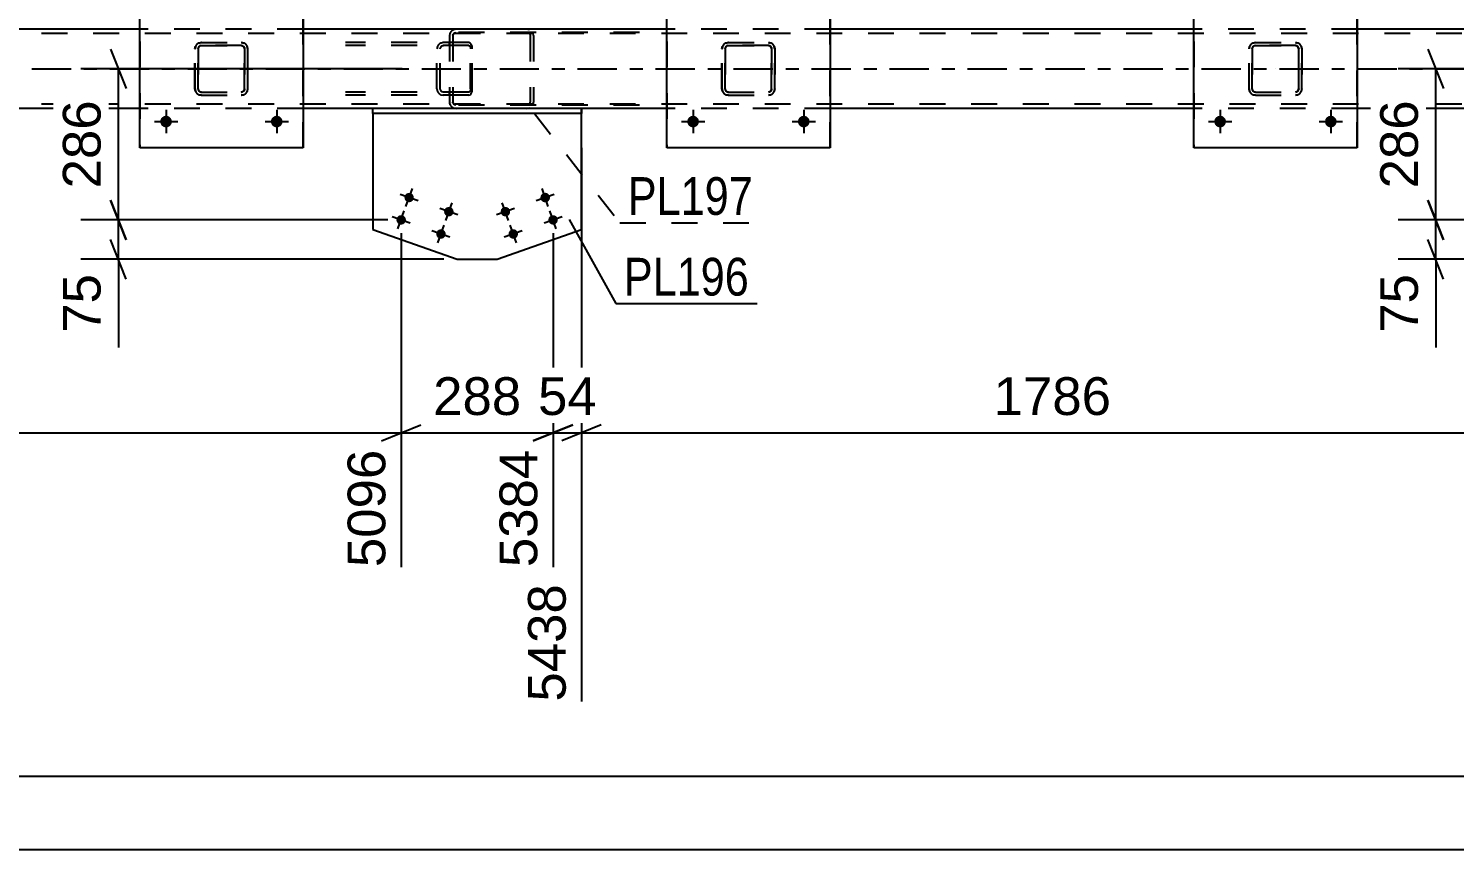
# Model space of a CAD drawing. Header units: millimetres. Extents: x -65 to 776, y -395 to 199.
# Drawn here: x 174.3 to 282.6, y 89.9 to 152.1 of the extents above; entities that cross this region are included whole.
import ezdxf

# ---------------------------------------------------------------- set-up
doc = ezdxf.new("R2010")
doc.units = ezdxf.units.MM
doc.linetypes.add('DXK_LINE_DOT2', pattern=[3.9198, 1.9599, -1.9599])
doc.linetypes.add('DXK_LINE_DOT3', pattern=[5.9187, 2.979, -0.9799, 0.9799, -0.9799])
doc.styles.add('Arial', font='ARIAL.TTF', dxfattribs={"height": 0.2})
doc.styles.add('Arial Narrow', font='ARIALN.TTF', dxfattribs={"height": 0.2})

# ---------------------------------------------------------------- blocks, each defined once
blk = doc.blocks.new('Part-318465366-4456 - 4341')
at = {"color": 2, "linetype": 'Continuous'}
for p, q in [((200.47, 145.69), (200.47, 136.91)), ((216.32, 136.91), (216.32, 145.69)), ((200.47, 136.91), (206.88, 134.64)), ((209.91, 134.64), (216.32, 136.91)), ((206.88, 134.64), (209.91, 134.64))]:
    blk.add_line(p, q, dxfattribs=at)
at = {"color": 7, "linetype": 'DXK_LINE_DOT2'}
blk.add_line((216.32, 145.69), (200.47, 145.69), dxfattribs=at)
blk = doc.blocks.new('Part-318465366-4481 - 4341')
at = {"color": 2, "linetype": 'Continuous'}
for p, q in [((182.79, 143.09), (182.79, 155.09)), ((182.79, 155.09), (182.79, 155.09)), ((182.79, 155.09), (195.19, 155.09)), ((195.19, 155.09), (195.19, 143.09)), ((182.79, 143.09), (182.79, 143.09)), ((195.19, 143.09), (182.79, 143.09))]:
    blk.add_line(p, q, dxfattribs=at)
at = {"color": 7, "linetype": 'DXK_LINE_DOT2'}
for p, q in [((182.79, 155.09), (182.79, 143.09)), ((182.79, 155.09), (182.79, 155.09)), ((195.19, 143.09), (195.19, 155.09)), ((182.79, 143.09), (182.79, 143.09))]:
    blk.add_line(p, q, dxfattribs=at)
blk = doc.blocks.new('Part-318465366-4482 - 4341')
at = {"color": 7, "linetype": 'DXK_LINE_DOT2'}
for p, q in [((186.98, 150.61), (187.02, 150.79)), ((186.98, 150.61), (186.99, 150.61)), ((186.98, 147.57), (186.98, 150.61)), ((187.02, 150.79), (186.99, 150.61)), ((186.99, 147.57), (186.99, 150.61)), ((187.24, 150.7), (187.22, 150.61)), ((187.23, 150.61), (187.22, 150.61)), ((187.22, 150.61), (187.22, 147.57)), ((187.23, 150.61), (187.24, 150.7)), ((187.23, 147.57), (187.23, 150.61)), ((187.24, 150.7), (187.3, 150.78)), ((187.29, 150.78), (187.24, 150.7)), ((187.28, 151.05), (187.46, 151.09)), ((187.47, 151.09), (187.28, 151.05)), ((187.37, 150.83), (187.29, 150.78)), ((187.3, 150.78), (187.37, 150.83)), ((187.37, 150.83), (187.47, 150.85)), ((187.46, 150.85), (187.37, 150.83)), ((187.47, 151.09), (187.46, 151.09)), ((187.46, 151.09), (190.5, 151.09)), ((187.46, 150.85), (187.47, 150.85)), ((190.5, 150.85), (187.46, 150.85)), ((187.47, 151.09), (190.51, 151.09)), ((187.47, 150.85), (190.51, 150.85)), ((190.5, 151.09), (190.51, 151.09)), ((190.5, 151.09), (190.68, 151.05)), ((190.51, 150.85), (190.5, 150.85)), ((190.59, 150.83), (190.5, 150.85)), ((190.69, 151.05), (190.51, 151.09)), ((190.51, 150.85), (190.6, 150.83)), ((190.59, 150.83), (190.6, 150.83)), ((190.67, 150.78), (190.59, 150.83)), ((190.6, 150.83), (190.68, 150.78)), ((190.72, 150.7), (190.67, 150.78)), ((190.68, 150.78), (190.73, 150.7)), ((190.74, 150.61), (190.72, 150.7)), ((190.73, 150.7), (190.75, 150.61)), ((190.75, 150.61), (190.74, 150.61)), ((190.74, 150.61), (190.74, 147.57)), ((190.75, 147.57), (190.75, 150.61)), ((190.94, 150.79), (190.98, 150.61)), ((190.99, 150.61), (190.95, 150.79)), ((190.99, 150.61), (190.98, 150.61)), ((190.98, 150.61), (190.98, 147.57)), ((190.99, 147.57), (190.99, 150.61)), ((186.99, 147.57), (186.98, 147.57)), ((187.02, 147.38), (186.98, 147.57)), ((186.99, 147.57), (187.02, 147.38)), ((187.22, 147.57), (187.23, 147.57)), ((187.22, 147.57), (187.24, 147.48)), ((187.24, 147.48), (187.23, 147.57)), ((187.3, 147.4), (187.24, 147.48)), ((187.24, 147.48), (187.29, 147.4)), ((187.29, 147.4), (187.37, 147.35)), ((187.37, 147.35), (187.3, 147.4)), ((187.47, 147.33), (187.37, 147.35)), ((187.37, 147.35), (187.46, 147.33)), ((187.47, 147.33), (187.46, 147.33)), ((187.46, 147.33), (190.5, 147.33)), ((187.47, 147.33), (190.51, 147.33)), ((190.5, 147.33), (190.59, 147.35)), ((190.5, 147.33), (190.51, 147.33)), ((190.6, 147.35), (190.51, 147.33)), ((190.59, 147.35), (190.67, 147.4)), ((190.68, 147.4), (190.6, 147.35)), ((190.67, 147.4), (190.72, 147.48)), ((190.73, 147.48), (190.68, 147.4)), ((190.72, 147.48), (190.74, 147.57)), ((190.75, 147.57), (190.73, 147.48)), ((190.74, 147.57), (190.75, 147.57)), ((190.98, 147.57), (190.94, 147.38)), ((190.95, 147.38), (190.99, 147.57)), ((190.98, 147.57), (190.99, 147.57)), ((187.28, 147.12), (187.28, 147.12)), ((187.46, 147.09), (187.28, 147.12)), ((187.28, 147.12), (187.47, 147.09)), ((187.47, 147.09), (187.46, 147.09)), ((187.46, 147.09), (190.5, 147.09)), ((187.47, 147.09), (190.51, 147.09)), ((190.68, 147.12), (190.5, 147.09)), ((190.5, 147.09), (190.51, 147.09)), ((190.51, 147.09), (190.69, 147.12))]:
    blk.add_line(p, q, dxfattribs=at)
at = {"color": 7, "linetype": 'DXK_LINE_DOT3'}
blk.add_line((188.99, 149.09), (188.98, 149.09), dxfattribs=at)
at = {"color": 7, "linetype": 'DXK_LINE_DOT2'}
for centre, start, end in [((187.46, 150.61), 112.5, 157.5), ((187.47, 150.61), 112.5, 157.5), ((190.5, 150.61), 22.5, 67.5), ((190.51, 150.61), 22.5, 67.5), ((187.46, 147.57), 202.5, 247.5), ((187.47, 147.57), 202.5, 247.5), ((190.5, 147.57), 292.5, 337.5), ((190.51, 147.57), 292.5, 337.5)]:
    blk.add_arc(centre, 0.48, start, end, dxfattribs=at)
blk = doc.blocks.new('Bolt-318465366-4459 - 4341')
at = {"linetype": 'Continuous'}
for points in [[(224.35, 145.09), (224.36, 145.18), (224.38, 145.27), (224.43, 145.35), (224.49, 145.41), (224.57, 145.47), (224.65, 145.51), (224.74, 145.53), (224.83, 145.53), (224.92, 145.51), (225.01, 145.47), (225.08, 145.41), (225.14, 145.35), (225.19, 145.27), (225.22, 145.18), (225.23, 145.09), (225.22, 145), (225.19, 144.91), (225.14, 144.83), (225.08, 144.76), (225.01, 144.71), (224.92, 144.67), (224.83, 144.65), (224.74, 144.65), (224.65, 144.67), (224.57, 144.71), (224.49, 144.76), (224.43, 144.83), (224.38, 144.91), (224.36, 145)], [(232.75, 145.09), (232.76, 145.18), (232.78, 145.27), (232.83, 145.35), (232.89, 145.41), (232.97, 145.47), (233.05, 145.51), (233.14, 145.53), (233.23, 145.53), (233.32, 145.51), (233.41, 145.47), (233.48, 145.41), (233.54, 145.35), (233.59, 145.27), (233.62, 145.18), (233.63, 145.09), (233.62, 145), (233.59, 144.91), (233.54, 144.83), (233.48, 144.76), (233.41, 144.71), (233.32, 144.67), (233.23, 144.65), (233.14, 144.65), (233.05, 144.67), (232.97, 144.71), (232.89, 144.76), (232.83, 144.83), (232.78, 144.91), (232.76, 145)]]:
    blk.add_hatch(color=1, dxfattribs=at).paths.add_polyline_path(points)
at = {"color": 1, "linetype": 'Continuous'}
for p, q in [((223.91, 145.09), (225.67, 145.09)), ((224.79, 145.97), (224.79, 144.21)), ((232.31, 145.09), (234.07, 145.09)), ((233.19, 145.97), (233.19, 144.21))]:
    blk.add_line(p, q, dxfattribs=at)
blk = doc.blocks.new('Part-318465366-4611 - 4341')
at = {"color": 2, "linetype": 'Continuous'}
for p, q in [((222.79, 143.09), (222.79, 155.09)), ((222.79, 155.09), (222.79, 155.09)), ((222.79, 155.09), (235.19, 155.09)), ((235.19, 155.09), (235.19, 143.09)), ((222.79, 143.09), (222.79, 143.09)), ((235.19, 143.09), (222.79, 143.09))]:
    blk.add_line(p, q, dxfattribs=at)
at = {"color": 7, "linetype": 'DXK_LINE_DOT2'}
for p, q in [((222.79, 155.09), (222.79, 143.09)), ((222.79, 155.09), (222.79, 155.09)), ((235.19, 143.09), (235.19, 155.09)), ((222.79, 143.09), (222.79, 143.09))]:
    blk.add_line(p, q, dxfattribs=at)
blk = doc.blocks.new('Bolt-318465366-4445 - 4341')
at = {"linetype": 'Continuous'}
for points in [[(213.22, 139.2, -1), (213.9, 139.45, -1)], [(210.2, 138.13, -1), (210.88, 138.38, -1)], [(213.82, 137.51, -1), (214.5, 137.75, -1)], [(210.8, 136.44, -1), (211.48, 136.68, -1)]]:
    blk.add_hatch(color=1, dxfattribs=at).paths.add_polyline_path(points)
at = {"color": 1, "linetype": 'Continuous'}
for p, q in [((213.8, 138.65), (213.32, 140)), ((210.78, 137.58), (210.3, 138.93)), ((214.24, 139.57), (212.88, 139.08)), ((211.22, 138.5), (209.86, 138.01)), ((214.84, 137.87), (213.48, 137.39)), ((214.4, 136.95), (213.92, 138.31)), ((211.82, 136.8), (210.46, 136.32)), ((211.38, 135.88), (210.9, 137.24))]:
    blk.add_line(p, q, dxfattribs=at)
blk = doc.blocks.new('Bolt-318465366-4446 - 4341')
at = {"linetype": 'Continuous'}
for points in [[(202.9, 139.45, -1), (203.57, 139.2, -1)], [(205.91, 138.38, -1), (206.59, 138.13, -1)], [(202.29, 137.75, -1), (202.97, 137.51, -1)], [(205.31, 136.68, -1), (205.99, 136.44, -1)]]:
    blk.add_hatch(color=1, dxfattribs=at).paths.add_polyline_path(points)
at = {"color": 1, "linetype": 'Continuous'}
for p, q in [((202.99, 138.65), (203.48, 140)), ((203.91, 139.08), (202.56, 139.57)), ((206.01, 137.58), (206.49, 138.93)), ((203.31, 137.39), (201.95, 137.87)), ((202.39, 136.95), (202.87, 138.31)), ((206.93, 138.01), (205.57, 138.5)), ((206.33, 136.32), (204.97, 136.8)), ((205.41, 135.88), (205.89, 137.24))]:
    blk.add_line(p, q, dxfattribs=at)
blk = doc.blocks.new('Part-318465366-4451 - 4341')
at = {"color": 2, "linetype": 'Continuous'}
for p, q in [((216.32, 146.09), (200.47, 146.09)), ((200.47, 145.69), (200.47, 146.09)), ((216.32, 145.69), (200.47, 145.69)), ((216.32, 146.09), (216.32, 146.09)), ((216.32, 146.09), (216.32, 145.69)), ((216.32, 145.69), (216.32, 145.69))]:
    blk.add_line(p, q, dxfattribs=at)
at = {"color": 7, "linetype": 'DXK_LINE_DOT2'}
for p, q in [((200.47, 145.69), (200.47, 146.09)), ((216.32, 145.69), (216.32, 146.09)), ((216.32, 146.09), (216.32, 146.09)), ((216.32, 145.69), (216.32, 145.69))]:
    blk.add_line(p, q, dxfattribs=at)
blk = doc.blocks.new('Part-318465366-4488 - 4341')
at = {"color": 7, "linetype": 'DXK_LINE_DOT2'}
for p, q in [((675.12, 151.77), (14.79, 151.77)), ((195.19, 152.09), (182.79, 152.09)), ((235.19, 152.09), (222.79, 152.09)), ((275.19, 152.09), (262.79, 152.09)), ((675.12, 146.41), (14.79, 146.41)), ((195.19, 146.09), (182.79, 146.09)), ((216.32, 146.09), (200.47, 146.09)), ((235.19, 146.09), (222.79, 146.09)), ((275.19, 146.09), (262.79, 146.09))]:
    blk.add_line(p, q, dxfattribs=at)
at = {"color": 2, "linetype": 'Continuous'}
for p, q in [((182.79, 152.09), (155.19, 152.09)), ((222.79, 152.09), (195.19, 152.09)), ((262.79, 152.09), (235.19, 152.09)), ((302.79, 152.09), (275.19, 152.09)), ((182.79, 146.09), (155.19, 146.09)), ((200.47, 146.09), (195.19, 146.09)), ((222.79, 146.09), (216.32, 146.09)), ((262.79, 146.09), (235.19, 146.09)), ((285.6, 146.09), (275.19, 146.09))]:
    blk.add_line(p, q, dxfattribs=at)
at = {"color": 7, "linetype": 'DXK_LINE_DOT3'}
blk.add_line((14.79, 149.09), (675.12, 149.09), dxfattribs=at)
blk = doc.blocks.new('Bolt-318465366-4517 - 4341')
at = {"linetype": 'Continuous'}
for points in [[(264.35, 145.09), (264.36, 145.18), (264.38, 145.27), (264.43, 145.35), (264.49, 145.41), (264.57, 145.47), (264.65, 145.51), (264.74, 145.53), (264.83, 145.53), (264.92, 145.51), (265.01, 145.47), (265.08, 145.41), (265.14, 145.35), (265.19, 145.27), (265.22, 145.18), (265.23, 145.09), (265.22, 145), (265.19, 144.91), (265.14, 144.83), (265.08, 144.76), (265.01, 144.71), (264.92, 144.67), (264.83, 144.65), (264.74, 144.65), (264.65, 144.67), (264.57, 144.71), (264.49, 144.76), (264.43, 144.83), (264.38, 144.91), (264.36, 145)], [(272.75, 145.09), (272.76, 145.18), (272.78, 145.27), (272.83, 145.35), (272.89, 145.41), (272.97, 145.47), (273.05, 145.51), (273.14, 145.53), (273.23, 145.53), (273.32, 145.51), (273.41, 145.47), (273.48, 145.41), (273.54, 145.35), (273.59, 145.27), (273.62, 145.18), (273.63, 145.09), (273.62, 145), (273.59, 144.91), (273.54, 144.83), (273.48, 144.76), (273.41, 144.71), (273.32, 144.67), (273.23, 144.65), (273.14, 144.65), (273.05, 144.67), (272.97, 144.71), (272.89, 144.76), (272.83, 144.83), (272.78, 144.91), (272.76, 145)]]:
    blk.add_hatch(color=1, dxfattribs=at).paths.add_polyline_path(points)
at = {"color": 1, "linetype": 'Continuous'}
for p, q in [((263.91, 145.09), (265.67, 145.09)), ((264.79, 145.97), (264.79, 144.21)), ((272.31, 145.09), (274.07, 145.09)), ((273.19, 145.97), (273.19, 144.21))]:
    blk.add_line(p, q, dxfattribs=at)
blk = doc.blocks.new('Bolt-318465366-4534 - 4341')
at = {"linetype": 'Continuous'}
for points in [[(184.35, 145.09), (184.36, 145.18), (184.38, 145.27), (184.43, 145.35), (184.49, 145.41), (184.57, 145.47), (184.65, 145.51), (184.74, 145.53), (184.83, 145.53), (184.92, 145.51), (185.01, 145.47), (185.08, 145.41), (185.14, 145.35), (185.19, 145.27), (185.22, 145.18), (185.23, 145.09), (185.22, 145), (185.19, 144.91), (185.14, 144.83), (185.08, 144.76), (185.01, 144.71), (184.92, 144.67), (184.83, 144.65), (184.74, 144.65), (184.65, 144.67), (184.57, 144.71), (184.49, 144.76), (184.43, 144.83), (184.38, 144.91), (184.36, 145)], [(192.75, 145.09), (192.76, 145.18), (192.78, 145.27), (192.83, 145.35), (192.89, 145.41), (192.97, 145.47), (193.05, 145.51), (193.14, 145.53), (193.23, 145.53), (193.32, 145.51), (193.41, 145.47), (193.48, 145.41), (193.54, 145.35), (193.59, 145.27), (193.62, 145.18), (193.63, 145.09), (193.62, 145), (193.59, 144.91), (193.54, 144.83), (193.48, 144.76), (193.41, 144.71), (193.32, 144.67), (193.23, 144.65), (193.14, 144.65), (193.05, 144.67), (192.97, 144.71), (192.89, 144.76), (192.83, 144.83), (192.78, 144.91), (192.76, 145)]]:
    blk.add_hatch(color=1, dxfattribs=at).paths.add_polyline_path(points)
at = {"color": 1, "linetype": 'Continuous'}
for p, q in [((183.91, 145.09), (185.67, 145.09)), ((184.79, 145.97), (184.79, 144.21)), ((192.31, 145.09), (194.07, 145.09)), ((193.19, 145.97), (193.19, 144.21))]:
    blk.add_line(p, q, dxfattribs=at)
blk = doc.blocks.new('Part-318465366-4590 - 4341')
at = {"color": 2, "linetype": 'Continuous'}
for p, q in [((262.79, 143.09), (262.79, 155.09)), ((262.79, 155.09), (262.79, 155.09)), ((262.79, 155.09), (275.19, 155.09)), ((275.19, 155.09), (275.19, 143.09)), ((262.79, 143.09), (262.79, 143.09)), ((275.19, 143.09), (262.79, 143.09))]:
    blk.add_line(p, q, dxfattribs=at)
at = {"color": 7, "linetype": 'DXK_LINE_DOT2'}
for p, q in [((262.79, 155.09), (262.79, 143.09)), ((262.79, 155.09), (262.79, 155.09)), ((275.19, 143.09), (275.19, 155.09)), ((262.79, 143.09), (262.79, 143.09))]:
    blk.add_line(p, q, dxfattribs=at)
blk = doc.blocks.new('Part-318465366-4715 - 4341')
at = {"color": 7, "linetype": 'DXK_LINE_DOT2'}
for p, q in [((207.76, 151.09), (198.41, 151.09)), ((207.76, 150.85), (198.41, 150.85)), ((205.38, 150.79), (205.35, 150.61)), ((205.35, 147.57), (205.35, 150.61)), ((205.6, 150.61), (205.62, 150.7)), ((205.6, 147.57), (205.6, 150.61)), ((205.62, 150.7), (205.67, 150.78)), ((205.85, 151.09), (205.66, 151.05)), ((205.67, 150.78), (205.75, 150.83)), ((205.75, 150.83), (205.85, 150.85)), ((206.3, 150.85), (206.3, 151.09)), ((207.86, 151.05), (207.76, 151.09)), ((207.76, 150.85), (207.81, 150.83)), ((207.81, 150.83), (207.86, 150.78)), ((207.95, 150.95), (207.86, 151.05)), ((207.86, 150.78), (207.89, 150.7)), ((207.89, 150.7), (207.9, 150.61)), ((207.9, 147.57), (207.9, 150.61)), ((208.01, 150.79), (207.95, 150.95)), ((208.03, 150.61), (208.01, 150.79)), ((208.03, 147.57), (208.03, 150.61)), ((207.76, 147.33), (198.41, 147.33)), ((205.35, 147.57), (205.38, 147.38)), ((205.62, 147.48), (205.6, 147.57)), ((205.67, 147.4), (205.62, 147.48)), ((205.75, 147.35), (205.67, 147.4)), ((205.85, 147.33), (205.75, 147.35)), ((206.3, 147.09), (206.3, 147.33)), ((207.81, 147.35), (207.76, 147.33)), ((207.86, 147.4), (207.81, 147.35)), ((207.89, 147.48), (207.86, 147.4)), ((207.86, 147.12), (207.95, 147.23)), ((207.9, 147.57), (207.89, 147.48)), ((207.95, 147.23), (208.01, 147.38)), ((208.01, 147.38), (208.03, 147.57)), ((207.76, 147.09), (198.41, 147.09)), ((205.66, 147.12), (205.85, 147.09)), ((207.76, 147.09), (207.86, 147.12))]:
    blk.add_line(p, q, dxfattribs=at)
for centre, start, end in [((205.84, 150.59), 111.1513, 156.1049), ((205.84, 147.58), 203.8951, 248.8487)]:
    blk.add_arc(centre, 0.492, start, end, dxfattribs=at)
blk = doc.blocks.new('Part-318465366-4606 - 4341')
at = {"color": 7, "linetype": 'DXK_LINE_DOT2'}
for p, q in [((226.98, 150.61), (227.02, 150.79)), ((226.98, 150.61), (226.99, 150.61)), ((226.98, 147.57), (226.98, 150.61)), ((227.02, 150.79), (226.99, 150.61)), ((226.99, 147.57), (226.99, 150.61)), ((227.24, 150.7), (227.22, 150.61)), ((227.23, 150.61), (227.22, 150.61)), ((227.22, 150.61), (227.22, 147.57)), ((227.23, 150.61), (227.24, 150.7)), ((227.23, 147.57), (227.23, 150.61)), ((227.24, 150.7), (227.3, 150.78)), ((227.29, 150.78), (227.24, 150.7)), ((227.28, 151.05), (227.46, 151.09)), ((227.47, 151.09), (227.28, 151.05)), ((227.37, 150.83), (227.29, 150.78)), ((227.3, 150.78), (227.37, 150.83)), ((227.37, 150.83), (227.47, 150.85)), ((227.46, 150.85), (227.37, 150.83)), ((227.47, 151.09), (227.46, 151.09)), ((227.46, 151.09), (230.5, 151.09)), ((227.46, 150.85), (227.47, 150.85)), ((230.5, 150.85), (227.46, 150.85)), ((227.47, 151.09), (230.51, 151.09)), ((227.47, 150.85), (230.51, 150.85)), ((230.5, 151.09), (230.51, 151.09)), ((230.5, 151.09), (230.68, 151.05)), ((230.51, 150.85), (230.5, 150.85)), ((230.59, 150.83), (230.5, 150.85)), ((230.69, 151.05), (230.51, 151.09)), ((230.51, 150.85), (230.6, 150.83)), ((230.59, 150.83), (230.6, 150.83)), ((230.67, 150.78), (230.59, 150.83)), ((230.6, 150.83), (230.68, 150.78)), ((230.72, 150.7), (230.67, 150.78)), ((230.68, 150.78), (230.73, 150.7)), ((230.74, 150.61), (230.72, 150.7)), ((230.73, 150.7), (230.75, 150.61)), ((230.75, 150.61), (230.74, 150.61)), ((230.74, 150.61), (230.74, 147.57)), ((230.75, 147.57), (230.75, 150.61)), ((230.94, 150.79), (230.98, 150.61)), ((230.99, 150.61), (230.95, 150.79)), ((230.99, 150.61), (230.98, 150.61)), ((230.98, 150.61), (230.98, 147.57)), ((230.99, 147.57), (230.99, 150.61)), ((226.99, 147.57), (226.98, 147.57)), ((227.02, 147.38), (226.98, 147.57)), ((226.99, 147.57), (227.02, 147.38)), ((227.22, 147.57), (227.23, 147.57)), ((227.22, 147.57), (227.24, 147.48)), ((227.24, 147.48), (227.23, 147.57)), ((227.3, 147.4), (227.24, 147.48)), ((227.24, 147.48), (227.29, 147.4)), ((227.29, 147.4), (227.37, 147.35)), ((227.37, 147.35), (227.3, 147.4)), ((227.47, 147.33), (227.37, 147.35)), ((227.37, 147.35), (227.46, 147.33)), ((227.47, 147.33), (227.46, 147.33)), ((227.46, 147.33), (230.5, 147.33)), ((227.47, 147.33), (230.51, 147.33)), ((230.5, 147.33), (230.59, 147.35)), ((230.5, 147.33), (230.51, 147.33)), ((230.6, 147.35), (230.51, 147.33)), ((230.59, 147.35), (230.67, 147.4)), ((230.68, 147.4), (230.6, 147.35)), ((230.67, 147.4), (230.72, 147.48)), ((230.73, 147.48), (230.68, 147.4)), ((230.72, 147.48), (230.74, 147.57)), ((230.75, 147.57), (230.73, 147.48)), ((230.74, 147.57), (230.75, 147.57)), ((230.98, 147.57), (230.94, 147.38)), ((230.95, 147.38), (230.99, 147.57)), ((230.98, 147.57), (230.99, 147.57)), ((227.28, 147.12), (227.28, 147.12)), ((227.46, 147.09), (227.28, 147.12)), ((227.28, 147.12), (227.47, 147.09)), ((227.47, 147.09), (227.46, 147.09)), ((227.46, 147.09), (230.5, 147.09)), ((227.47, 147.09), (230.51, 147.09)), ((230.68, 147.12), (230.5, 147.09)), ((230.5, 147.09), (230.51, 147.09)), ((230.51, 147.09), (230.69, 147.12))]:
    blk.add_line(p, q, dxfattribs=at)
at = {"color": 7, "linetype": 'DXK_LINE_DOT3'}
blk.add_line((228.99, 149.09), (228.98, 149.09), dxfattribs=at)
at = {"color": 7, "linetype": 'DXK_LINE_DOT2'}
for centre, start, end in [((227.46, 150.61), 112.5, 157.5), ((227.47, 150.61), 112.5, 157.5), ((230.5, 150.61), 22.5, 67.5), ((230.51, 150.61), 22.5, 67.5), ((227.46, 147.57), 202.5, 247.5), ((227.47, 147.57), 202.5, 247.5), ((230.5, 147.57), 292.5, 337.5), ((230.51, 147.57), 292.5, 337.5)]:
    blk.add_arc(centre, 0.48, start, end, dxfattribs=at)
blk = doc.blocks.new('Part-318465366-4612 - 4341')
at = {"color": 7, "linetype": 'DXK_LINE_DOT2'}
for p, q in [((266.98, 150.61), (267.02, 150.79)), ((266.98, 150.61), (266.99, 150.61)), ((266.98, 147.57), (266.98, 150.61)), ((267.02, 150.79), (266.99, 150.61)), ((266.99, 147.57), (266.99, 150.61)), ((267.24, 150.7), (267.22, 150.61)), ((267.23, 150.61), (267.22, 150.61)), ((267.22, 150.61), (267.22, 147.57)), ((267.23, 150.61), (267.24, 150.7)), ((267.23, 147.57), (267.23, 150.61)), ((267.24, 150.7), (267.3, 150.78)), ((267.29, 150.78), (267.24, 150.7)), ((267.28, 151.05), (267.46, 151.09)), ((267.47, 151.09), (267.28, 151.05)), ((267.37, 150.83), (267.29, 150.78)), ((267.3, 150.78), (267.37, 150.83)), ((267.37, 150.83), (267.47, 150.85)), ((267.46, 150.85), (267.37, 150.83)), ((267.47, 151.09), (267.46, 151.09)), ((267.46, 151.09), (270.5, 151.09)), ((267.46, 150.85), (267.47, 150.85)), ((270.5, 150.85), (267.46, 150.85)), ((267.47, 151.09), (270.51, 151.09)), ((267.47, 150.85), (270.51, 150.85)), ((270.5, 151.09), (270.51, 151.09)), ((270.5, 151.09), (270.68, 151.05)), ((270.51, 150.85), (270.5, 150.85)), ((270.59, 150.83), (270.5, 150.85)), ((270.69, 151.05), (270.51, 151.09)), ((270.51, 150.85), (270.6, 150.83)), ((270.59, 150.83), (270.6, 150.83)), ((270.67, 150.78), (270.59, 150.83)), ((270.6, 150.83), (270.68, 150.78)), ((270.72, 150.7), (270.67, 150.78)), ((270.68, 150.78), (270.73, 150.7)), ((270.74, 150.61), (270.72, 150.7)), ((270.73, 150.7), (270.75, 150.61)), ((270.75, 150.61), (270.74, 150.61)), ((270.74, 150.61), (270.74, 147.57)), ((270.75, 147.57), (270.75, 150.61)), ((270.94, 150.79), (270.98, 150.61)), ((270.99, 150.61), (270.95, 150.79)), ((270.99, 150.61), (270.98, 150.61)), ((270.98, 150.61), (270.98, 147.57)), ((270.99, 147.57), (270.99, 150.61)), ((266.99, 147.57), (266.98, 147.57)), ((267.02, 147.38), (266.98, 147.57)), ((266.99, 147.57), (267.02, 147.38)), ((267.22, 147.57), (267.23, 147.57)), ((267.22, 147.57), (267.24, 147.48)), ((267.24, 147.48), (267.23, 147.57)), ((267.3, 147.4), (267.24, 147.48)), ((267.24, 147.48), (267.29, 147.4)), ((267.29, 147.4), (267.37, 147.35)), ((267.37, 147.35), (267.3, 147.4)), ((267.47, 147.33), (267.37, 147.35)), ((267.37, 147.35), (267.46, 147.33)), ((267.47, 147.33), (267.46, 147.33)), ((267.46, 147.33), (270.5, 147.33)), ((267.47, 147.33), (270.51, 147.33)), ((270.5, 147.33), (270.59, 147.35)), ((270.5, 147.33), (270.51, 147.33)), ((270.6, 147.35), (270.51, 147.33)), ((270.59, 147.35), (270.67, 147.4)), ((270.68, 147.4), (270.6, 147.35)), ((270.67, 147.4), (270.72, 147.48)), ((270.73, 147.48), (270.68, 147.4)), ((270.72, 147.48), (270.74, 147.57)), ((270.75, 147.57), (270.73, 147.48)), ((270.74, 147.57), (270.75, 147.57)), ((270.98, 147.57), (270.94, 147.38)), ((270.95, 147.38), (270.99, 147.57)), ((270.98, 147.57), (270.99, 147.57)), ((267.28, 147.12), (267.28, 147.12)), ((267.46, 147.09), (267.28, 147.12)), ((267.28, 147.12), (267.47, 147.09)), ((267.47, 147.09), (267.46, 147.09)), ((267.46, 147.09), (270.5, 147.09)), ((267.47, 147.09), (270.51, 147.09)), ((270.68, 147.12), (270.5, 147.09)), ((270.5, 147.09), (270.51, 147.09)), ((270.51, 147.09), (270.69, 147.12))]:
    blk.add_line(p, q, dxfattribs=at)
at = {"color": 7, "linetype": 'DXK_LINE_DOT3'}
blk.add_line((268.99, 149.09), (268.98, 149.09), dxfattribs=at)
at = {"color": 7, "linetype": 'DXK_LINE_DOT2'}
for centre, start, end in [((267.46, 150.61), 112.5, 157.5), ((267.47, 150.61), 112.5, 157.5), ((270.5, 150.61), 22.5, 67.5), ((270.51, 150.61), 22.5, 67.5), ((267.46, 147.57), 202.5, 247.5), ((267.47, 147.57), 202.5, 247.5), ((270.5, 147.57), 292.5, 337.5), ((270.51, 147.57), 292.5, 337.5)]:
    blk.add_arc(centre, 0.48, start, end, dxfattribs=at)
blk = doc.blocks.new('Part-318465366-4721 - 4341')
at = {"color": 7, "linetype": 'DXK_LINE_DOT2'}
for p, q in [((206.33, 151.77), (206.3, 151.61)), ((206.3, 151.61), (206.3, 146.57)), ((206.33, 151.79), (206.33, 151.77)), ((206.55, 151.61), (206.57, 151.7)), ((206.55, 151.61), (206.55, 146.57)), ((206.57, 151.7), (206.63, 151.78)), ((206.81, 152.09), (206.61, 152.05)), ((206.63, 151.78), (206.71, 151.83)), ((206.71, 151.83), (206.81, 151.85)), ((220.71, 152.09), (206.81, 152.09)), ((220.71, 151.85), (206.81, 151.85)), ((212.37, 152.05), (212.17, 152.09)), ((212.17, 151.85), (212.27, 151.83)), ((212.27, 151.83), (212.35, 151.78)), ((212.35, 151.78), (212.41, 151.7)), ((212.41, 151.7), (212.43, 151.61)), ((212.43, 151.61), (212.43, 146.57)), ((212.65, 151.77), (212.64, 151.79)), ((212.68, 151.61), (212.65, 151.77)), ((212.68, 151.61), (212.68, 146.57)), ((206.3, 146.57), (206.31, 146.5)), ((206.31, 146.5), (206.33, 146.38)), ((206.56, 146.5), (206.55, 146.57)), ((206.57, 146.48), (206.56, 146.5)), ((206.63, 146.4), (206.57, 146.48)), ((206.61, 146.12), (206.81, 146.09)), ((206.71, 146.35), (206.63, 146.4)), ((206.81, 146.33), (206.71, 146.35)), ((220.71, 146.33), (206.81, 146.33)), ((212.27, 146.35), (212.17, 146.33)), ((212.17, 146.09), (212.37, 146.12)), ((212.35, 146.4), (212.27, 146.35)), ((212.41, 146.48), (212.35, 146.4)), ((212.41, 146.5), (212.43, 146.57)), ((212.41, 146.48), (212.41, 146.5)), ((212.64, 146.38), (212.67, 146.5)), ((212.67, 146.5), (212.68, 146.57)), ((220.71, 146.09), (206.81, 146.09))]:
    blk.add_line(p, q, dxfattribs=at)
for centre, start, end in [((206.79, 151.59), 110.7583, 155.6801), ((206.79, 146.59), 204.3199, 249.2417)]:
    blk.add_arc(centre, 0.496, start, end, dxfattribs=at)
blk = doc.blocks.new('StraightDimension-318465366-5128 - 4341')
at = {"color": 7, "linetype": 'Continuous'}
blk.add_line((1.89, 89.87), (675.92, 89.87), dxfattribs=at)
blk = doc.blocks.new('StraightDimension-318465366-5755 - 4341')
at = {"color": 7, "linetype": 'Continuous'}
for p, q in [((180.57, 139.13), (181.77, 136.13)), ((201.63, 137.63), (178.32, 137.63)), ((181.17, 134.64), (181.17, 137.63)), ((181.77, 133.14), (180.57, 136.14)), ((205.88, 134.64), (178.32, 134.64)), ((181.17, 134.64), (181.17, 127.94)), ((181.17, 134.64), (181.17, 127.94))]:
    blk.add_line(p, q, dxfattribs=at)
at = {"color": 0}
blk.add_wipeout([(180.42, 134.11), (176.22, 134.11), (176.22, 128.47), (180.42, 128.47)], dxfattribs=at)
at = {"color": 3, "style": 'Arial'}
blk.add_text('75', height=2.865, rotation=90.0002, dxfattribs=at).set_placement((179.82, 129.07))
blk = doc.blocks.new('StraightDimension-318465366-5656 - 4341')
at = {"color": 7, "linetype": 'Continuous'}
blk.add_line((2.69, 95.43), (675.12, 95.43), dxfattribs=at)
blk = doc.blocks.new('StraightDimension-318465366-4948 - 4341')
at = {"color": 7, "linetype": 'Continuous'}
for p, q in [((131.19, 145.09), (131.19, 101.09)), ((202.63, 136.63), (202.63, 111.29)), ((132.69, 122.08), (129.69, 120.88)), ((131.19, 121.48), (202.63, 121.48)), ((201.13, 120.88), (204.13, 122.08))]:
    blk.add_line(p, q, dxfattribs=at)
at = {"color": 0}
blk.add_wipeout([(171.96, 122.23), (171.96, 126.43), (161.86, 126.43), (161.86, 122.23)], dxfattribs=at)
at = {"color": 3, "style": 'Arial'}
blk.add_text('1786', height=2.865, dxfattribs=at).set_placement((162.46, 122.83))
at = {"color": 0, "linetype": 'Continuous'}
blk.add_wipeout([(202.03, 120.78), (197.83, 120.78), (197.83, 110.69), (202.03, 110.69)], dxfattribs=at)
at = {"color": 3, "linetype": 'Continuous', "style": 'Arial'}
blk.add_text('5096', height=2.865, rotation=90.0002, dxfattribs=at).set_placement((201.43, 111.29))
blk = doc.blocks.new('StraightDimension-318465366-4793 - 4341')
at = {"color": 7, "linetype": 'Continuous'}
for p, q in [((280.55, 150.59), (281.75, 147.59)), ((287.81, 149.09), (278.3, 149.09)), ((281.15, 137.63), (281.15, 149.09)), ((281.75, 136.13), (280.55, 139.13)), ((286.77, 137.63), (278.3, 137.63))]:
    blk.add_line(p, q, dxfattribs=at)
at = {"color": 0}
blk.add_wipeout([(280.4, 147.29), (276.2, 147.29), (276.2, 139.42), (280.4, 139.42)], dxfattribs=at)
at = {"color": 3, "style": 'Arial'}
blk.add_text('286', height=2.865, rotation=90.0002, dxfattribs=at).set_placement((279.8, 140.02))
blk = doc.blocks.new('StraightDimension-318465366-4809 - 4341')
at = {"color": 7, "linetype": 'Continuous'}
for p, q in [((280.55, 139.13), (281.75, 136.13)), ((286.77, 137.63), (278.3, 137.63)), ((281.15, 134.64), (281.15, 137.63)), ((281.75, 133.14), (280.55, 136.14)), ((291.01, 134.64), (278.3, 134.64)), ((281.15, 134.64), (281.15, 127.94)), ((281.15, 134.64), (281.15, 127.94))]:
    blk.add_line(p, q, dxfattribs=at)
at = {"color": 0}
blk.add_wipeout([(280.4, 134.11), (276.2, 134.11), (276.2, 128.47), (280.4, 128.47)], dxfattribs=at)
at = {"color": 3, "style": 'Arial'}
blk.add_text('75', height=2.865, rotation=90.0002, dxfattribs=at).set_placement((279.8, 129.07))
blk = doc.blocks.new('StraightDimension-318465366-4984 - 4341')
at = {"color": 7, "linetype": 'Continuous'}
for p, q in [((202.63, 136.63), (202.63, 111.29)), ((214.16, 136.63), (214.16, 111.29)), ((201.13, 120.88), (204.13, 122.08)), ((202.63, 121.48), (214.16, 121.48)), ((215.66, 122.08), (212.66, 120.88))]:
    blk.add_line(p, q, dxfattribs=at)
at = {"color": 0}
blk.add_wipeout([(212.33, 122.23), (212.33, 126.43), (204.46, 126.43), (204.46, 122.23)], dxfattribs=at)
at = {"color": 0, "linetype": 'Continuous'}
blk.add_wipeout([(213.56, 120.78), (209.36, 120.78), (209.36, 110.69), (213.56, 110.69)], dxfattribs=at)
at = {"color": 3, "style": 'Arial'}
blk.add_text('288', height=2.865, dxfattribs=at).set_placement((205.06, 122.83))
at = {"color": 3, "linetype": 'Continuous', "style": 'Arial'}
blk.add_text('5384', height=2.865, rotation=90.0002, dxfattribs=at).set_placement((212.96, 111.29))
blk = doc.blocks.new('StraightDimension-318465366-5002 - 4341')
at = {"color": 7, "linetype": 'Continuous'}
for p, q in [((216.32, 143.09), (216.32, 101.09)), ((287.77, 136.63), (287.77, 111.29)), ((217.82, 122.08), (214.82, 120.88)), ((216.32, 121.48), (287.77, 121.48)), ((286.27, 120.88), (289.27, 122.08))]:
    blk.add_line(p, q, dxfattribs=at)
at = {"color": 0}
blk.add_wipeout([(257.09, 122.23), (257.09, 126.43), (247, 126.43), (247, 122.23)], dxfattribs=at)
at = {"color": 3, "style": 'Arial'}
blk.add_text('1786', height=2.865, dxfattribs=at).set_placement((247.6, 122.83))
at = {"color": 0, "linetype": 'Continuous'}
blk.add_wipeout([(287.17, 120.78), (282.97, 120.78), (282.97, 110.69), (287.17, 110.69)], dxfattribs=at)
at = {"color": 3, "linetype": 'Continuous', "style": 'Arial'}
blk.add_text('7224', height=2.865, rotation=90.0002, dxfattribs=at).set_placement((286.57, 111.29))
blk = doc.blocks.new('StraightDimension-318465366-5011 - 4341')
at = {"color": 7, "linetype": 'Continuous'}
for p, q in [((216.32, 143.09), (216.32, 101.09)), ((214.16, 136.63), (214.16, 111.29)), ((212.66, 120.88), (215.66, 122.08)), ((214.16, 121.48), (216.32, 121.48)), ((217.82, 122.08), (214.82, 120.88))]:
    blk.add_line(p, q, dxfattribs=at)
at = {"color": 0, "linetype": 'Continuous'}
blk.add_wipeout([(215.72, 110.58), (211.52, 110.58), (211.52, 100.49), (215.72, 100.49)], dxfattribs=at)
at = {"color": 3, "linetype": 'Continuous', "style": 'Arial'}
blk.add_text('5438', height=2.865, rotation=90.0002, dxfattribs=at).set_placement((215.12, 101.09))
at = {"color": 0}
blk.add_wipeout([(218.06, 122.23), (218.06, 126.43), (212.42, 126.43), (212.42, 122.23)], dxfattribs=at)
at = {"color": 3, "style": 'Arial'}
blk.add_text('54', height=2.865, dxfattribs=at).set_placement((213.02, 122.83))
blk = doc.blocks.new('StraightDimension-318465366-5739 - 4341')
at = {"color": 7, "linetype": 'Continuous'}
for p, q in [((180.57, 150.59), (181.77, 147.59)), ((202.7, 149.09), (178.32, 149.09)), ((181.17, 137.63), (181.17, 149.09)), ((181.77, 136.13), (180.57, 139.13)), ((201.63, 137.63), (178.32, 137.63))]:
    blk.add_line(p, q, dxfattribs=at)
at = {"color": 0}
blk.add_wipeout([(180.42, 147.29), (176.22, 147.29), (176.22, 139.42), (180.42, 139.42)], dxfattribs=at)
at = {"color": 3, "style": 'Arial'}
blk.add_text('286', height=2.865, rotation=90.0002, dxfattribs=at).set_placement((179.82, 140.02))
blk = doc.blocks.new('Mark-318465366-4447 - 4341')
at = {"color": 30, "linetype": 'DXK_LINE_DOT2'}
for p, q in [((212.76, 145.69), (219.23, 137.41)), ((219.23, 137.41), (229.93, 137.41))]:
    blk.add_line(p, q, dxfattribs=at)
at = {"color": 0}
blk.add_wipeout([(229.33, 138.01), (229.33, 141.01), (219.83, 141.01), (219.83, 138.01)], dxfattribs=at)
blk.add_wipeout([(229.33, 138.01), (229.33, 141.01), (219.83, 141.01), (219.83, 138.01)], dxfattribs=at)
at = {"color": 3, "style": 'Arial Narrow'}
blk.add_text('PL197', height=2.863, dxfattribs=at).set_placement((219.83, 138.01))
blk = doc.blocks.new('Mark-318465366-4452 - 4341')
at = {"color": 30, "linetype": 'Continuous'}
for p, q in [((215.38, 137.65), (218.93, 131.29)), ((218.93, 131.29), (229.64, 131.29))]:
    blk.add_line(p, q, dxfattribs=at)
at = {"color": 0}
blk.add_wipeout([(229.04, 131.89), (229.04, 134.89), (219.53, 134.89), (219.53, 131.89)], dxfattribs=at)
blk.add_wipeout([(229.04, 131.89), (229.04, 134.89), (219.53, 134.89), (219.53, 131.89)], dxfattribs=at)
at = {"color": 3, "style": 'Arial Narrow'}
blk.add_text('PL196', height=2.863, dxfattribs=at).set_placement((219.53, 131.89))

msp = doc.modelspace()

# ---------------------------------------------------------------- block references
for name in ['Part-318465366-4481 - 4341', 'Part-318465366-4611 - 4341', 'Part-318465366-4590 - 4341', 'Part-318465366-4488 - 4341', 'Part-318465366-4721 - 4341', 'Part-318465366-4482 - 4341', 'Part-318465366-4715 - 4341', 'Part-318465366-4606 - 4341', 'Part-318465366-4612 - 4341', 'Bolt-318465366-4534 - 4341', 'Part-318465366-4451 - 4341', 'Part-318465366-4456 - 4341', 'Bolt-318465366-4459 - 4341', 'Bolt-318465366-4517 - 4341', 'Bolt-318465366-4446 - 4341', 'Bolt-318465366-4445 - 4341']:
    msp.add_blockref(name, (0, 0))

# ---------------------------------------------------------------- next in the draw order: block references
msp.add_blockref('StraightDimension-318465366-5128 - 4341', (0, 0))

# ---------------------------------------------------------------- next in the draw order: block references
msp.add_blockref('StraightDimension-318465366-5755 - 4341', (0, 0))

# ---------------------------------------------------------------- next in the draw order: block references
msp.add_blockref('StraightDimension-318465366-5656 - 4341', (0, 0))

# ---------------------------------------------------------------- next in the draw order: block references
for name in ['StraightDimension-318465366-4793 - 4341', 'StraightDimension-318465366-4948 - 4341']:
    msp.add_blockref(name, (0, 0))

# ---------------------------------------------------------------- next in the draw order: block references
for name in ['StraightDimension-318465366-4809 - 4341', 'StraightDimension-318465366-4984 - 4341']:
    msp.add_blockref(name, (0, 0))

# ---------------------------------------------------------------- next in the draw order: block references
for name in ['StraightDimension-318465366-5739 - 4341', 'StraightDimension-318465366-5002 - 4341']:
    msp.add_blockref(name, (0, 0))

# ---------------------------------------------------------------- next in the draw order: block references
msp.add_blockref('StraightDimension-318465366-5011 - 4341', (0, 0))

# ---------------------------------------------------------------- next in the draw order: block references
msp.add_blockref('Mark-318465366-4447 - 4341', (0, 0))

# ---------------------------------------------------------------- next in the draw order: block references
msp.add_blockref('Mark-318465366-4452 - 4341', (0, 0))

doc.saveas('drawing.dxf')
